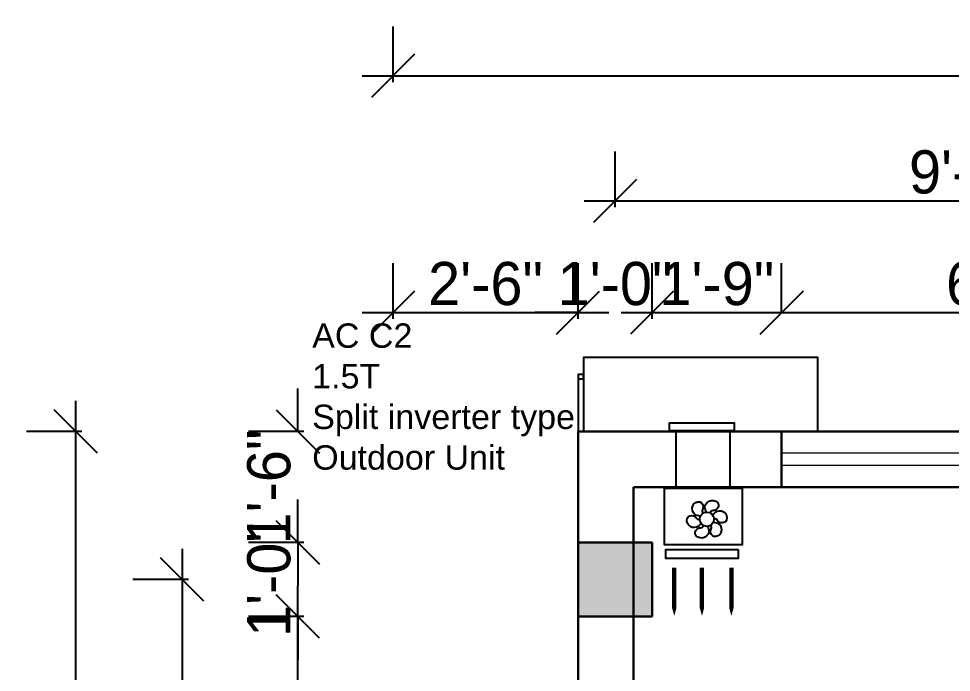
# Model space of a CAD drawing. Header units: inches. Extents: x 28835 to 36795, y -18828 to -9750.
# Drawn here: x 36242.2 to 36393.5, y -13402.3 to -13296.3 of the extents above; entities that cross this region are included whole.
import ezdxf

# ---------------------------------------------------------------- set-up
doc = ezdxf.new("R2010")
doc.units = ezdxf.units.IN
doc.header["$LTSCALE"] = 12
doc.header["$MEASUREMENT"] = 0
for name, color, linetype, lineweight in [('colum', 250, 'Continuous', 30), ('dimention', 5, 'Continuous', 9), ('Ha2', 31, 'Continuous', 0), ('Wall', 1, 'Continuous', 30), ('window', 6, 'Continuous', 9)]:
    doc.layers.add(name, color=color, linetype=linetype, lineweight=lineweight)
doc.layers.add('ducting', color=7, linetype='Continuous')
doc.styles.add('arial', font='arial.ttf')
doc.styles.add('Times', font='GOTHIC.TTF')
doc.dimstyles.new('D75', dxfattribs={"dimtxt": 7, "dimasz": 7, "dimexe": 8, "dimexo": 24, "dimgap": 1, "dimtad": 1, "dimdec": 1, "dimzin": 3, "dimdsep": 46, "dimlunit": 4, "dimtxsty": 'Times', "dimblk": 'OBLIQUE', "dimcen": 0, "dimdle": 5, "dimaunit": 1, "dimadec": 3, "dimazin": 0, "dimtfac": 1, "dimtdec": 1, "dimtix": 1, "dimtofl": 0, "dimtmove": 1, "dimatfit": 0, "dimldrblk": 'OBLIQUE', "dimfxl": 1, "dimfxlon": 1, "dimtolj": 1, "dimtzin": 0, "dimarcsym": 0})

# ---------------------------------------------------------------- blocks, each defined once
blk = doc.blocks.new('_Oblique')
at = {"color": 0, "linetype": 'ByBlock', "lineweight": -2}
blk.add_line((-0.5, -0.5), (0.5, 0.5), dxfattribs=at)
blk = doc.blocks.new('*D1279')
at = {"layer": 'Defpoints', "color": 0, "ltscale": 12, "transparency": 16777216}
for p in [(36287.44, -13393.26), (36332.9, -13393.26), (36302.88, -13481.76)]:
    blk.add_point(p, dxfattribs=at)
at = {"layer": 'dimention', "color": 0, "lineweight": -2, "ltscale": 12, "transparency": 16777216}
for p, q in [((36287.44, -13486.76), (36287.44, -13388.26)), ((36288.44, -13393.26), (36279.44, -13393.26)), ((36287.44, -13481.76), (36279.44, -13481.76))]:
    blk.add_line(p, q, dxfattribs=at)
at = {"layer": 'dimention', "color": 0, "lineweight": -2, "ltscale": 12, "transparency": 16777216, "xscale": 7, "yscale": 7, "zscale": 7}
for p, rotation in [((36287.44, -13393.26), 90), ((36287.44, -13481.76), 270)]:
    blk.add_blockref('_Oblique', p, dxfattribs=dict(at, rotation=rotation))
at = {"layer": 'dimention', "color": 0, "ltscale": 12, "transparency": 16777216, "insert": (36278.1, -13437.51), "char_height": 7, "attachment_point": 5, "rotation": 90, "style": 'Times'}
blk.add_mtext('\\A1;7\'-4{\\H1x;\\S1/2;}"', dxfattribs=at)
blk = doc.blocks.new('*D1280')
at = {"layer": 'Defpoints', "color": 0, "ltscale": 12, "transparency": 16777216}
for p in [(36287.44, -13381.26), (36332.9, -13381.26), (36332.9, -13393.26)]:
    blk.add_point(p, dxfattribs=at)
at = {"layer": 'dimention', "color": 0, "lineweight": -2, "ltscale": 12, "transparency": 16777216}
for p, q in [((36287.44, -13381.26), (36287.44, -13374.26)), ((36288.44, -13381.26), (36279.44, -13381.26)), ((36288.44, -13393.26), (36279.44, -13393.26)), ((36287.44, -13393.26), (36287.44, -13400.26))]:
    blk.add_line(p, q, dxfattribs=at)
at = {"layer": 'dimention', "color": 0, "lineweight": -2, "ltscale": 12, "transparency": 16777216, "xscale": 7, "yscale": 7, "zscale": 7}
for p, rotation in [((36287.44, -13381.26), 270), ((36287.44, -13393.26), 90)]:
    blk.add_blockref('_Oblique', p, dxfattribs=dict(at, rotation=rotation))
at = {"layer": 'dimention', "color": 0, "ltscale": 12, "transparency": 16777216, "insert": (36282.77, -13387.26), "char_height": 7, "attachment_point": 5, "rotation": 90, "style": 'Times'}
blk.add_mtext('\\A1;1\'-0"', dxfattribs=at)
blk = doc.blocks.new('*D1281')
at = {"layer": 'Defpoints', "color": 0, "ltscale": 12, "transparency": 16777216}
for p in [(36287.44, -13363.26), (36332.9, -13363.26), (36332.9, -13381.26)]:
    blk.add_point(p, dxfattribs=at)
at = {"layer": 'dimention', "color": 0, "lineweight": -2, "ltscale": 12, "transparency": 16777216}
for p, q in [((36287.44, -13363.26), (36287.44, -13356.26)), ((36288.44, -13363.26), (36279.44, -13363.26)), ((36288.44, -13381.26), (36279.44, -13381.26)), ((36287.44, -13381.26), (36287.44, -13388.26))]:
    blk.add_line(p, q, dxfattribs=at)
at = {"layer": 'dimention', "color": 0, "lineweight": -2, "ltscale": 12, "transparency": 16777216, "xscale": 7, "yscale": 7, "zscale": 7}
for p, rotation in [((36287.44, -13363.26), 270), ((36287.44, -13381.26), 90)]:
    blk.add_blockref('_Oblique', p, dxfattribs=dict(at, rotation=rotation))
at = {"layer": 'dimention', "color": 0, "ltscale": 12, "transparency": 16777216, "insert": (36282.77, -13372.26), "char_height": 7, "attachment_point": 5, "rotation": 90, "style": 'Times'}
blk.add_mtext('\\A1;1\'-6"', dxfattribs=at)
blk = doc.blocks.new('*D1282')
at = {"layer": 'Defpoints', "color": 0, "ltscale": 12, "transparency": 16777216}
for p in [(36332.9, -13387.26), (36268.68, -13546.26), (36332.9, -13546.26)]:
    blk.add_point(p, dxfattribs=at)
at = {"layer": 'dimention', "color": 0, "lineweight": -2, "ltscale": 12, "transparency": 16777216}
for p, q in [((36268.68, -13382.26), (36268.68, -13551.26)), ((36269.68, -13387.26), (36260.68, -13387.26)), ((36269.68, -13546.26), (36260.68, -13546.26))]:
    blk.add_line(p, q, dxfattribs=at)
at = {"layer": 'dimention', "color": 0, "lineweight": -2, "ltscale": 12, "transparency": 16777216, "xscale": 7, "yscale": 7, "zscale": 7}
for p, rotation in [((36268.68, -13387.26), 90), ((36268.68, -13546.26), 270)]:
    blk.add_blockref('_Oblique', p, dxfattribs=dict(at, rotation=rotation))
at = {"layer": 'dimention', "color": 0, "ltscale": 12, "transparency": 16777216, "insert": (36264, -13466.76), "char_height": 7, "attachment_point": 5, "rotation": 90, "style": 'Times'}
blk.add_mtext('\\A1;13\'-3"', dxfattribs=at)
blk = doc.blocks.new('*D1284')
at = {"layer": 'Defpoints', "color": 0, "ltscale": 12, "transparency": 16777216}
for p in [(36251.42, -13363.26), (36332.9, -13363.26), (36332.9, -13708.26)]:
    blk.add_point(p, dxfattribs=at)
at = {"layer": 'dimention', "color": 0, "lineweight": -2, "ltscale": 12, "transparency": 16777216}
for p, q in [((36251.42, -13713.26), (36251.42, -13358.26)), ((36252.42, -13363.26), (36243.42, -13363.26)), ((36252.42, -13708.26), (36243.42, -13708.26))]:
    blk.add_line(p, q, dxfattribs=at)
at = {"layer": 'dimention', "color": 0, "lineweight": -2, "ltscale": 12, "transparency": 16777216, "xscale": 7, "yscale": 7, "zscale": 7}
for p, rotation in [((36251.42, -13363.26), 90), ((36251.42, -13708.26), 270)]:
    blk.add_blockref('_Oblique', p, dxfattribs=dict(at, rotation=rotation))
at = {"layer": 'dimention', "color": 0, "ltscale": 12, "transparency": 16777216, "insert": (36246.74, -13535.76), "char_height": 7, "attachment_point": 5, "rotation": 90, "style": 'Times'}
blk.add_mtext('\\A1;28\'-9"', dxfattribs=at)
blk = doc.blocks.new('*D1285')
at = {"layer": 'Defpoints', "color": 0, "ltscale": 12, "transparency": 16777216}
for p in [(36344.9, -13343.98), (36332.9, -13381.26), (36344.9, -13381.26)]:
    blk.add_point(p, dxfattribs=at)
at = {"layer": 'dimention', "color": 0, "lineweight": -2, "ltscale": 12, "transparency": 16777216}
for p, q in [((36332.9, -13344.98), (36332.9, -13335.98)), ((36344.9, -13344.98), (36344.9, -13335.98)), ((36332.9, -13343.98), (36325.9, -13343.98)), ((36344.9, -13343.98), (36351.9, -13343.98))]:
    blk.add_line(p, q, dxfattribs=at)
at = {"layer": 'dimention', "color": 0, "lineweight": -2, "ltscale": 12, "transparency": 16777216, "xscale": 7, "yscale": 7, "zscale": 7}
blk.add_blockref('_Oblique', (36332.9, -13343.98), dxfattribs=at)
at = {"layer": 'dimention', "color": 0, "lineweight": -2, "ltscale": 12, "transparency": 16777216, "xscale": 7, "yscale": 7, "zscale": 7, "rotation": 180}
blk.add_blockref('_Oblique', (36344.9, -13343.98), dxfattribs=at)
at = {"layer": 'dimention', "color": 0, "ltscale": 12, "transparency": 16777216, "insert": (36338.9, -13339.31), "char_height": 7, "attachment_point": 5, "style": 'Times'}
blk.add_mtext('\\A1;1\'-0"', dxfattribs=at)
blk = doc.blocks.new('*D1286')
at = {"layer": 'Defpoints', "color": 0, "ltscale": 12, "transparency": 16777216}
for p in [(36365.92, -13343.98), (36365.92, -13363.26), (36344.9, -13381.26)]:
    blk.add_point(p, dxfattribs=at)
at = {"layer": 'dimention', "color": 0, "lineweight": -2, "ltscale": 12, "transparency": 16777216}
for p, q in [((36344.9, -13344.98), (36344.9, -13335.98)), ((36365.92, -13343.98), (36365.92, -13335.98)), ((36339.9, -13343.98), (36370.92, -13343.98))]:
    blk.add_line(p, q, dxfattribs=at)
at = {"layer": 'dimention', "color": 0, "lineweight": -2, "ltscale": 12, "transparency": 16777216, "xscale": 7, "yscale": 7, "zscale": 7, "rotation": 180}
blk.add_blockref('_Oblique', (36344.9, -13343.98), dxfattribs=at)
at = {"layer": 'dimention', "color": 0, "lineweight": -2, "ltscale": 12, "transparency": 16777216, "xscale": 7, "yscale": 7, "zscale": 7}
blk.add_blockref('_Oblique', (36365.92, -13343.98), dxfattribs=at)
at = {"layer": 'dimention', "color": 0, "ltscale": 12, "transparency": 16777216, "insert": (36355.41, -13339.31), "char_height": 7, "attachment_point": 5, "style": 'Times'}
blk.add_mtext('\\A1;1\'-9"', dxfattribs=at)
blk = doc.blocks.new('*D1287')
at = {"layer": 'Defpoints', "color": 0, "ltscale": 12, "transparency": 16777216}
for p in [(36437.92, -13343.98), (36365.92, -13363.26), (36437.92, -13363.26)]:
    blk.add_point(p, dxfattribs=at)
at = {"layer": 'dimention', "color": 0, "lineweight": -2, "ltscale": 12, "transparency": 16777216}
for p, q in [((36365.92, -13343.98), (36365.92, -13335.98)), ((36437.92, -13343.98), (36437.92, -13335.98)), ((36360.92, -13343.98), (36442.92, -13343.98))]:
    blk.add_line(p, q, dxfattribs=at)
at = {"layer": 'dimention', "color": 0, "lineweight": -2, "ltscale": 12, "transparency": 16777216, "xscale": 7, "yscale": 7, "zscale": 7, "rotation": 180}
blk.add_blockref('_Oblique', (36365.92, -13343.98), dxfattribs=at)
at = {"layer": 'dimention', "color": 0, "lineweight": -2, "ltscale": 12, "transparency": 16777216, "xscale": 7, "yscale": 7, "zscale": 7}
blk.add_blockref('_Oblique', (36437.92, -13343.98), dxfattribs=at)
at = {"layer": 'dimention', "color": 0, "ltscale": 12, "transparency": 16777216, "insert": (36401.92, -13339.31), "char_height": 7, "attachment_point": 5, "style": 'Times'}
blk.add_mtext('\\A1;6\'-0"', dxfattribs=at)
blk = doc.blocks.new('*D1296')
at = {"layer": 'Defpoints', "color": 0, "ltscale": 12, "transparency": 16777216}
for p in [(36452.9, -13325.88), (36338.9, -13381.26), (36452.9, -13381.26)]:
    blk.add_point(p, dxfattribs=at)
at = {"layer": 'dimention', "color": 0, "lineweight": -2, "ltscale": 12, "transparency": 16777216}
for p, q in [((36338.9, -13326.88), (36338.9, -13317.88)), ((36452.9, -13326.88), (36452.9, -13317.88)), ((36333.9, -13325.88), (36457.9, -13325.88))]:
    blk.add_line(p, q, dxfattribs=at)
at = {"layer": 'dimention', "color": 0, "lineweight": -2, "ltscale": 12, "transparency": 16777216, "xscale": 7, "yscale": 7, "zscale": 7, "rotation": 180}
blk.add_blockref('_Oblique', (36338.9, -13325.88), dxfattribs=at)
at = {"layer": 'dimention', "color": 0, "lineweight": -2, "ltscale": 12, "transparency": 16777216, "xscale": 7, "yscale": 7, "zscale": 7}
blk.add_blockref('_Oblique', (36452.9, -13325.88), dxfattribs=at)
at = {"layer": 'dimention', "color": 0, "ltscale": 12, "transparency": 16777216, "insert": (36395.9, -13321.21), "char_height": 7, "attachment_point": 5, "style": 'Times'}
blk.add_mtext('\\A1;9\'-6"', dxfattribs=at)
blk = doc.blocks.new('*D1299')
at = {"layer": 'Defpoints', "color": 0, "ltscale": 12, "transparency": 16777216}
for p in [(36332.9, -13343.98), (36302.88, -13481.76), (36332.9, -13481.76)]:
    blk.add_point(p, dxfattribs=at)
at = {"layer": 'dimention', "color": 0, "lineweight": -2, "ltscale": 12, "transparency": 16777216}
for p, q in [((36302.88, -13344.98), (36302.88, -13335.98)), ((36332.9, -13344.98), (36332.9, -13335.98)), ((36297.88, -13343.98), (36337.9, -13343.98))]:
    blk.add_line(p, q, dxfattribs=at)
at = {"layer": 'dimention', "color": 0, "lineweight": -2, "ltscale": 12, "transparency": 16777216, "xscale": 7, "yscale": 7, "zscale": 7, "rotation": 180}
blk.add_blockref('_Oblique', (36302.88, -13343.98), dxfattribs=at)
at = {"layer": 'dimention', "color": 0, "lineweight": -2, "ltscale": 12, "transparency": 16777216, "xscale": 7, "yscale": 7, "zscale": 7}
blk.add_blockref('_Oblique', (36332.9, -13343.98), dxfattribs=at)
at = {"layer": 'dimention', "color": 0, "ltscale": 12, "transparency": 16777216, "insert": (36317.89, -13339.31), "char_height": 7, "attachment_point": 5, "style": 'Times'}
blk.add_mtext('\\A1;2\'-6"', dxfattribs=at)
blk = doc.blocks.new('*D1300')
at = {"layer": 'Defpoints', "color": 0, "ltscale": 12, "transparency": 16777216}
for p in [(36716.9, -13305.59), (36716.9, -13381.26), (36302.88, -13481.76)]:
    blk.add_point(p, dxfattribs=at)
at = {"layer": 'dimention', "color": 0, "lineweight": -2, "ltscale": 12, "transparency": 16777216}
for p, q in [((36302.88, -13306.59), (36302.88, -13297.59)), ((36716.9, -13306.59), (36716.9, -13297.59)), ((36297.88, -13305.59), (36721.9, -13305.59))]:
    blk.add_line(p, q, dxfattribs=at)
at = {"layer": 'dimention', "color": 0, "lineweight": -2, "ltscale": 12, "transparency": 16777216, "xscale": 7, "yscale": 7, "zscale": 7, "rotation": 180}
blk.add_blockref('_Oblique', (36302.88, -13305.59), dxfattribs=at)
at = {"layer": 'dimention', "color": 0, "lineweight": -2, "ltscale": 12, "transparency": 16777216, "xscale": 7, "yscale": 7, "zscale": 7}
blk.add_blockref('_Oblique', (36716.9, -13305.59), dxfattribs=at)
at = {"layer": 'dimention', "color": 0, "ltscale": 12, "transparency": 16777216, "insert": (36509.89, -13300.91), "char_height": 7, "attachment_point": 5, "style": 'Times'}
blk.add_mtext('\\A1;34\'-6"', dxfattribs=at)
blk = doc.blocks.new('grill')
at = {"layer": 'ducting', "color": 3, "ltscale": 500}
for points in [[(-50.7, 76.8, 12, 12, 0), (-93.6, 76.8, 50, 0, 0), (-184.1, 76.8, 0, 0, 0)], [(-50.7, 0, 12, 12, 0), (-93.6, 0, 50, 0, 0), (-184.1, 0, 0, 0, 0)], [(-50.7, -81.5, 12, 12, 0), (-93.6, -81.5, 50, 0, 0), (-184.1, -81.5, 0, 0, 0)]]:
    blk.add_lwpolyline(points, format="xyseb", dxfattribs=at)
blk.add_lwpolyline([(0, -100), (-25, -100), (-25, 100), (0, 100)], close=True, dxfattribs=at)

msp = doc.modelspace()

# ---------------------------------------------------------------- hatches: boundary and pattern name
at = {"layer": 'Ha2'}
msp.add_hatch(color=256, dxfattribs=at).paths.add_polyline_path([(36344.9, -13393.26), (36344.9, -13381.26), (36332.9, -13381.26), (36332.9, -13393.26)])

# ---------------------------------------------------------------- linework, layer by layer
at = {"linetype": 'Continuous', "ltscale": 12}
for points in [[(36333.78, -13363.26), (36371.78, -13363.26), (36371.78, -13351.26), (36333.78, -13351.26)], [(36333.78, -13353.99), (36332.9, -13353.99), (36332.9, -13354.73), (36333.78, -13354.73)]]:
    msp.add_lwpolyline(points, close=True, dxfattribs=at)
at = {"color": 70, "linetype": 'Continuous', "ltscale": 12}
msp.add_lwpolyline([(36332.9, -13354.73), (36332.9, -13406.39), (36342.72, -13406.39), (36342.72, -13407.08)], dxfattribs=at)
at = {"layer": 'colum'}
msp.add_lwpolyline([(36344.9, -13393.26), (36344.9, -13381.26), (36332.9, -13381.26), (36332.9, -13393.26)], close=True, dxfattribs=at)
at = {"layer": 'ducting', "ltscale": 500}
for p, q in [((36348.75, -13363.12), (36348.75, -13372.58)), ((36357.53, -13363.12), (36357.53, -13372.58))]:
    msp.add_line(p, q, dxfattribs=at)
for points in [[(36358.23, -13363.12), (36347.74, -13363.12), (36347.74, -13361.84), (36358.23, -13361.84)], [(36359.56, -13372.49), (36346.88, -13372.49), (36346.88, -13381.6), (36359.56, -13381.6)]]:
    msp.add_lwpolyline(points, close=True, dxfattribs=at)
msp.add_circle((36353.79, -13377.47), 1.16, dxfattribs=at)
for points in [[(36352.75, -13376.97), (36352.4, -13376.94), (36351.6, -13376.81), (36351.13, -13375.23), (36352.68, -13374.22), (36353.42, -13375.47), (36352.94, -13376.12), (36353.11, -13376.39), (36353.18, -13376.48)], [(36353.7, -13376.31), (36353.56, -13376), (36353.27, -13375.23), (36354.4, -13374.05), (36356.05, -13374.88), (36355.34, -13376.15), (36354.54, -13376.05), (36354.39, -13376.34), (36354.34, -13376.44)], [(36352.84, -13378.12), (36352.64, -13378.41), (36352.12, -13379.04), (36350.53, -13378.65), (36350.43, -13376.81), (36351.87, -13376.79), (36352.2, -13377.53), (36352.52, -13377.52), (36352.63, -13377.5)], [(36354.75, -13376.81), (36354.95, -13376.53), (36355.46, -13375.89), (36357.06, -13376.28), (36357.16, -13378.12), (36355.71, -13378.15), (36355.39, -13377.41), (36355.07, -13377.42), (36354.95, -13377.43)], [(36354.84, -13377.97), (36355.18, -13378), (36355.99, -13378.13), (36356.45, -13379.7), (36354.91, -13380.71), (36354.16, -13379.47), (36354.64, -13378.82), (36354.48, -13378.55), (36354.4, -13378.45)], [(36353.88, -13378.62), (36354.03, -13378.94), (36354.32, -13379.7), (36353.19, -13380.89), (36351.54, -13380.05), (36352.24, -13378.79), (36353.05, -13378.88), (36353.2, -13378.6), (36353.24, -13378.49)]]:
    msp.add_open_spline(points, degree=3, knots=[3.1012, 3.1012, 3.1012, 3.1012, 19.647182, 43.581902, 66.472608, 84.963083, 95.759434, 101.330369, 101.330369, 101.330369, 101.330369], dxfattribs=at)
at = {"layer": 'Wall'}
for p, q in [((36521.9, -13363.26), (36332.9, -13363.26)), ((36332.9, -13363.26), (36332.9, -13490.76)), ((36365.92, -13372.26), (36365.92, -13363.26)), ((36341.9, -13486.26), (36341.9, -13372.26)), ((36341.9, -13372.26), (36512.9, -13372.26))]:
    msp.add_line(p, q, dxfattribs=at)
at = {"layer": 'window', "ltscale": 12}
for p, q in [((36437.92, -13366.76), (36365.92, -13366.76)), ((36437.92, -13368.76), (36365.92, -13368.76))]:
    msp.add_line(p, q, dxfattribs=at)

# ---------------------------------------------------------------- block references
at = {"layer": 'ducting', "xscale": 0.05851536388049474, "yscale": 0.05851536388049474, "zscale": 0.05851536388049474, "rotation": 89.99999999999999}
msp.add_blockref('grill', (36353, -13382.38), dxfattribs=at)

# ---------------------------------------------------------------- texts
at = {"color": 7, "linetype": 'Continuous', "ltscale": 12, "insert": (36289.77, -13345.73), "char_height": 3.9504, "attachment_point": 1, "style": 'arial'}
msp.add_mtext_dynamic_manual_height_columns('AC C2\\P1.5T\\PSplit inverter type\\POutdoor Unit', width=45.9962, gutter_width=19.75, heights=[0], dxfattribs=at)

# ---------------------------------------------------------------- dimensions: what is measured, and where the dimension line sits
at = {"layer": 'dimention', "ltscale": 12}
for base, p1, p2, picture, middle in [((36716.9, -13305.59), (36302.88, -13481.76), (36716.9, -13381.26), '*D1300', (36509.89, -13300.91)), ((36452.9, -13325.88), (36338.9, -13381.26), (36452.9, -13381.26), '*D1296', (36395.9, -13321.21)), ((36332.9, -13343.98), (36302.88, -13481.76), (36332.9, -13481.76), '*D1299', (36317.89, -13339.31)), ((36344.9, -13343.98), (36332.9, -13381.26), (36344.9, -13381.26), '*D1285', (36338.9, -13339.31)), ((36365.92, -13343.98), (36344.9, -13381.26), (36365.92, -13363.26), '*D1286', (36355.41, -13339.31)), ((36437.92, -13343.98), (36365.92, -13363.26), (36437.92, -13363.26), '*D1287', (36401.92, -13339.31))]:
    dim = msp.add_linear_dim(base=base, p1=p1, p2=p2, dimstyle='D75', dxfattribs=at)
    dim.commit()
    dim.dimension.update_dxf_attribs({"geometry": picture, "text_midpoint": middle})
for base, p1, p2, picture, middle in [((36287.44, -13363.26), (36332.9, -13381.26), (36332.9, -13363.26), '*D1281', (36282.77, -13372.26)), ((36251.42, -13363.26), (36332.9, -13708.26), (36332.9, -13363.26), '*D1284', (36246.74, -13535.76)), ((36287.44, -13381.26), (36332.9, -13393.26), (36332.9, -13381.26), '*D1280', (36282.77, -13387.26)), ((36268.68, -13546.26), (36332.9, -13387.26), (36332.9, -13546.26), '*D1282', (36264, -13466.76)), ((36287.44, -13393.26), (36302.88, -13481.76), (36332.9, -13393.26), '*D1279', (36278.1, -13437.51))]:
    dim = msp.add_linear_dim(base=base, p1=p1, p2=p2, angle=90, dimstyle='D75', dxfattribs=at)
    dim.commit()
    dim.dimension.update_dxf_attribs({"geometry": picture, "text_midpoint": middle})

doc.saveas('drawing.dxf')
